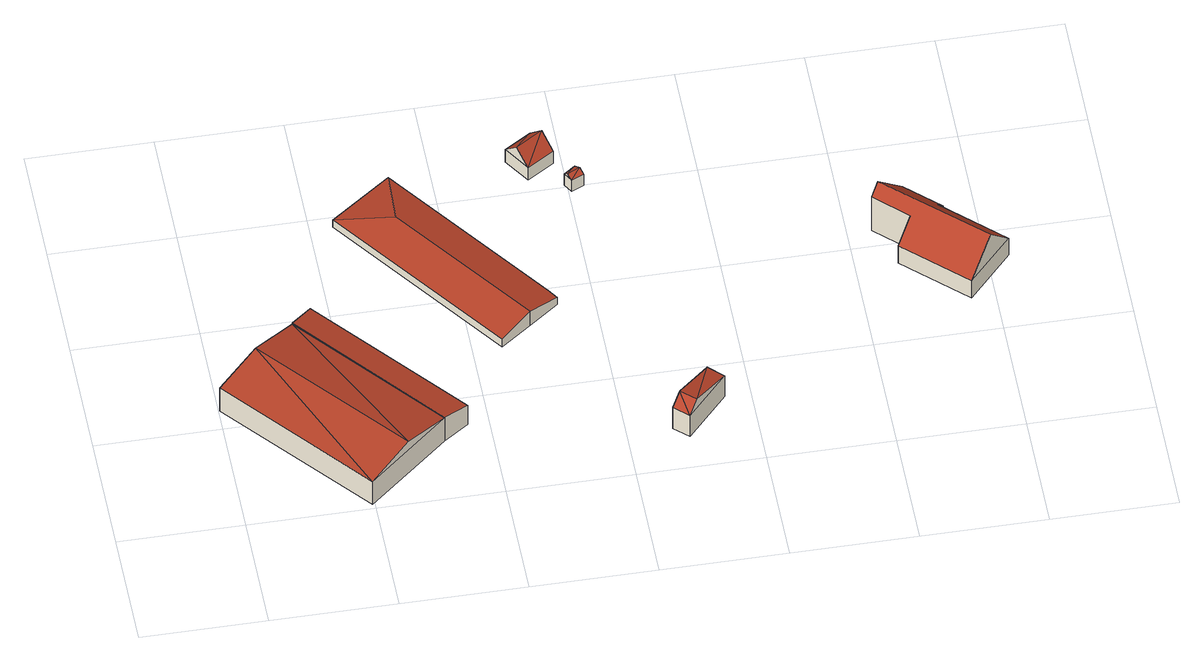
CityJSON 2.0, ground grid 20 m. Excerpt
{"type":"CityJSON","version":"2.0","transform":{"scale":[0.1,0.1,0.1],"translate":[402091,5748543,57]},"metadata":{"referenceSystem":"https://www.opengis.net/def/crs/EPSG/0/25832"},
"CityObjects":{
"building1":{"type":"Building","attributes":{"Gemeindeschluessel":"05515000","Geometrietyp2DReferenz":"3000","function":"31001_2700","roofType":"3100","measuredHeight":7},"geometry":[{"type":"Solid","lod":"2","boundaries":[[[[0,1,2,3]],[[4,5,1,0]],[[6,7,5,4]],[[3,2,7,6]],[[0,8,4]],[[6,9,3]],[[8,0,3]],[[3,9,8]],[[4,8,9]],[[9,6,4]],[[1,5,7,2]]]],"semantics":{"surfaces":[{"type":"WallSurface"},{"type":"RoofSurface"},{"type":"GroundSurface"}],"values":[[0,0,0,0,0,0,1,1,1,1,2]]}}]},
"building2":{"type":"Building","attributes":{"Gemeindeschluessel":"05515000","Geometrietyp2DReferenz":"3000","function":"51009_1610","roofType":"2100","measuredHeight":5.29},"geometry":[{"type":"Solid","lod":"2","boundaries":[[[[10,11,2,12]],[[13,14,11,10]],[[15,1,14,13]],[[12,2,1,15]],[[13,10,12,15]],[[11,14,1,2]]]],"semantics":{"surfaces":[{"type":"WallSurface"},{"type":"RoofSurface"},{"type":"GroundSurface"}],"values":[[0,0,0,0,1,2]]}}]},
"building3":{"type":"Building","attributes":{"Gemeindeschluessel":"05515000","Geometrietyp2DReferenz":"3000","function":"51003_1201","roofType":"5000","measuredHeight":3.09},"geometry":[{"type":"Solid","lod":"2","boundaries":[[[[16,17,18,19]],[[20,21,17,16]],[[22,23,21,20]],[[24,25,23,22]],[[26,27,25,24]],[[28,29,27,26]],[[30,31,29,28]],[[19,18,31,30]],[[24,32,26]],[[22,20,32,24]],[[16,19,30,28,26,32,20]],[[17,21,23,25,27,29,31,18]]]],"semantics":{"surfaces":[{"type":"WallSurface"},{"type":"RoofSurface"},{"type":"GroundSurface"}],"values":[[0,0,0,0,0,0,0,0,1,1,1,2]]}}]},
"building4":{"type":"Building","attributes":{"Gemeindeschluessel":"05515000","Geometrietyp2DReferenz":"3000","function":"31001_2700","roofType":"3100","measuredHeight":6.39},"geometry":[{"type":"Solid","lod":"2","boundaries":[[[[33,34,35,36]],[[37,38,34,33]],[[39,40,38,37]],[[36,35,40,39]],[[33,41,37]],[[39,42,36]],[[41,33,36]],[[36,42,41]],[[37,41,42]],[[42,39,37]],[[34,38,40,35]]]],"semantics":{"surfaces":[{"type":"WallSurface"},{"type":"RoofSurface"},{"type":"GroundSurface"}],"values":[[0,0,0,0,0,0,1,1,1,1,2]]}}]},
"building5":{"type":"Building","attributes":{"Gemeindeschluessel":"05515000","Geometrietyp2DReferenz":"3000","function":"31001_2700","roofType":"3100","measuredHeight":5.26},"geometry":[{"type":"Solid","lod":"2","boundaries":[[[[43,44,45,46]],[[47,48,44,43]],[[49,50,48,47]],[[46,45,50,49]],[[43,51,47]],[[49,52,46]],[[52,51,43]],[[43,46,52]],[[49,47,51]],[[51,52,49]],[[44,48,50,45]]]],"semantics":{"surfaces":[{"type":"WallSurface"},{"type":"RoofSurface"},{"type":"GroundSurface"}],"values":[[0,0,0,0,0,0,1,1,1,1,2]]}}]},
"building6":{"type":"Building","attributes":{"Gemeindeschluessel":"05515000","Geometrietyp2DReferenz":"3000","function":"31001_3043","roofType":"3100","measuredHeight":3.17},"geometry":[{"type":"Solid","lod":"2","boundaries":[[[[53,54,55,56]],[[57,58,54,53]],[[59,60,58,57]],[[56,55,60,59]],[[53,61,57]],[[59,62,56]],[[62,61,53]],[[53,56,62]],[[59,57,61]],[[61,62,59]],[[54,58,60,55]]]],"semantics":{"surfaces":[{"type":"WallSurface"},{"type":"RoofSurface"},{"type":"GroundSurface"}],"values":[[0,0,0,0,0,0,1,1,1,1,2]]}}]},
"building7":{"type":"Building","attributes":{"Gemeindeschluessel":"05515000","Geometrietyp2DReferenz":"3000","function":"31001_1000","roofType":"5000","measuredHeight":9.27},"address":[{"country":"Germany","locality":"Münster","thoroughfareNumber":"189","thoroughfareName":"Zur Börgerbrücke"}],"geometry":[{"type":"Solid","lod":"2","boundaries":[[[[63,64,65,66]],[[67,68,64,63]],[[69,70,68,67]],[[71,72,70,69]],[[73,74,72,71]],[[75,76,74,73]],[[77,78,76,75]],[[66,65,78,77]],[[79,80,69,67,63,66]],[[77,75,73,71,80,79]],[[77,79,66]],[[69,80,71]],[[64,68,70,72,74,76,78,65]]]],"semantics":{"surfaces":[{"type":"WallSurface"},{"type":"RoofSurface"},{"type":"GroundSurface"}],"values":[[0,0,0,0,0,0,0,0,1,1,0,0,2]]}}]}
},
"vertices":[
[326,115,61],[326,115,10],[132,346,10],[132,346,61],[196,5,61],[196,5,10],[1,235,61],[1,235,10],[261,60,80],[66,290,80],
[166,381,52],[166,381,10],[132,346,63],[366,143,52],[366,143,10],[326,115,63],
[542,361,27],[542,361,11],[531,378,11],[531,378,27],[494,326,42],[494,326,11],[445,290,27],[445,290,11],[235,577,27],[235,577,11],[333,649,27],[333,649,11],[335,646,27],[335,646,11],[346,631,27],[346,631,11],[328,553,42],
[759,132,56],[759,132,10],[736,154,10],[736,154,56],[693,60,56],[693,60,10],[670,81,56],[670,81,10],[707,76,74],[684,97,74],
[559,694,35],[559,694,8],[516,667,8],[516,667,35],[587,651,35],[587,651,8],[544,624,35],[544,624,8],[573,673,61],[530,645,61],
[614,618,32],[614,618,7],[596,605,7],[596,605,32],[625,599,32],[625,599,7],[605,590,32],[605,590,7],[620,608,39],[600,598,39],
[1065,356,49],[1065,356,11],[1162,266,11],[1162,266,49],[1088,381,85],[1088,381,11],[1037,429,86],[1037,429,11],[1095,491,32],[1095,491,11],[1149,441,32],[1149,441,11],[1139,430,48],[1139,430,11],[1233,343,48],[1233,343,11],[1198,305,104],[1049,442,104]
]}
